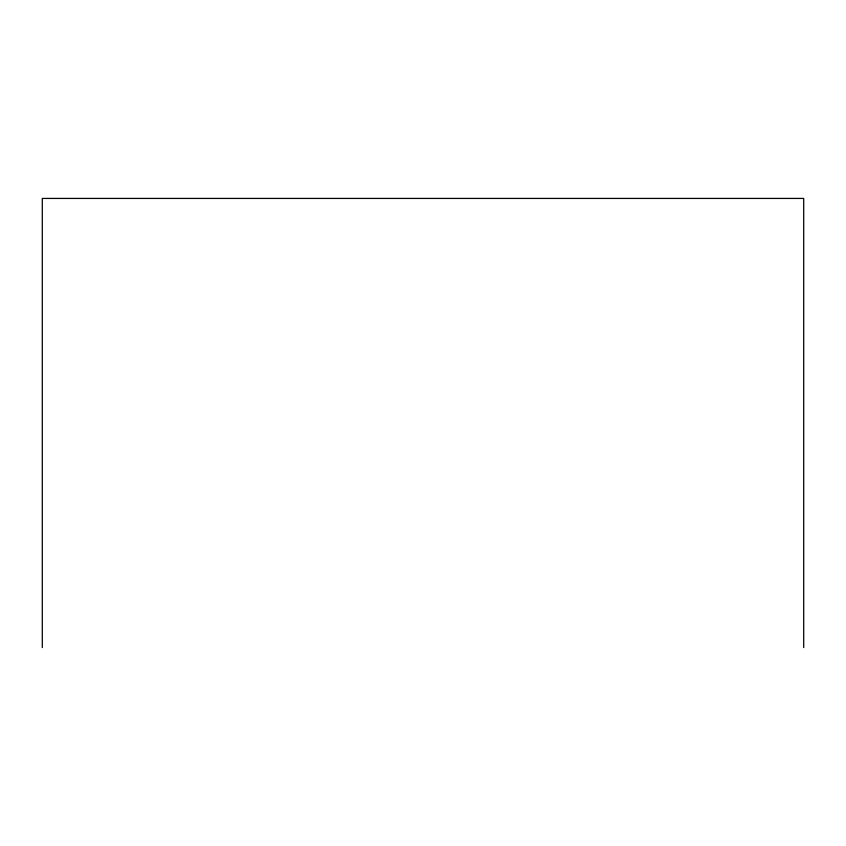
<?xml version="1.0" encoding="UTF-8"?>
<svg xmlns="http://www.w3.org/2000/svg" width="846" height="846" viewBox="0 0 846 846"><rect width="100%" height="100%" fill="white"/><g stroke="black" fill="none" stroke-linecap="round" stroke-linejoin="round"><path stroke-width="1.27" d="M803.7 647.571L803.7 198.429L42.3 198.429L42.3 647.571"/></g></svg>
